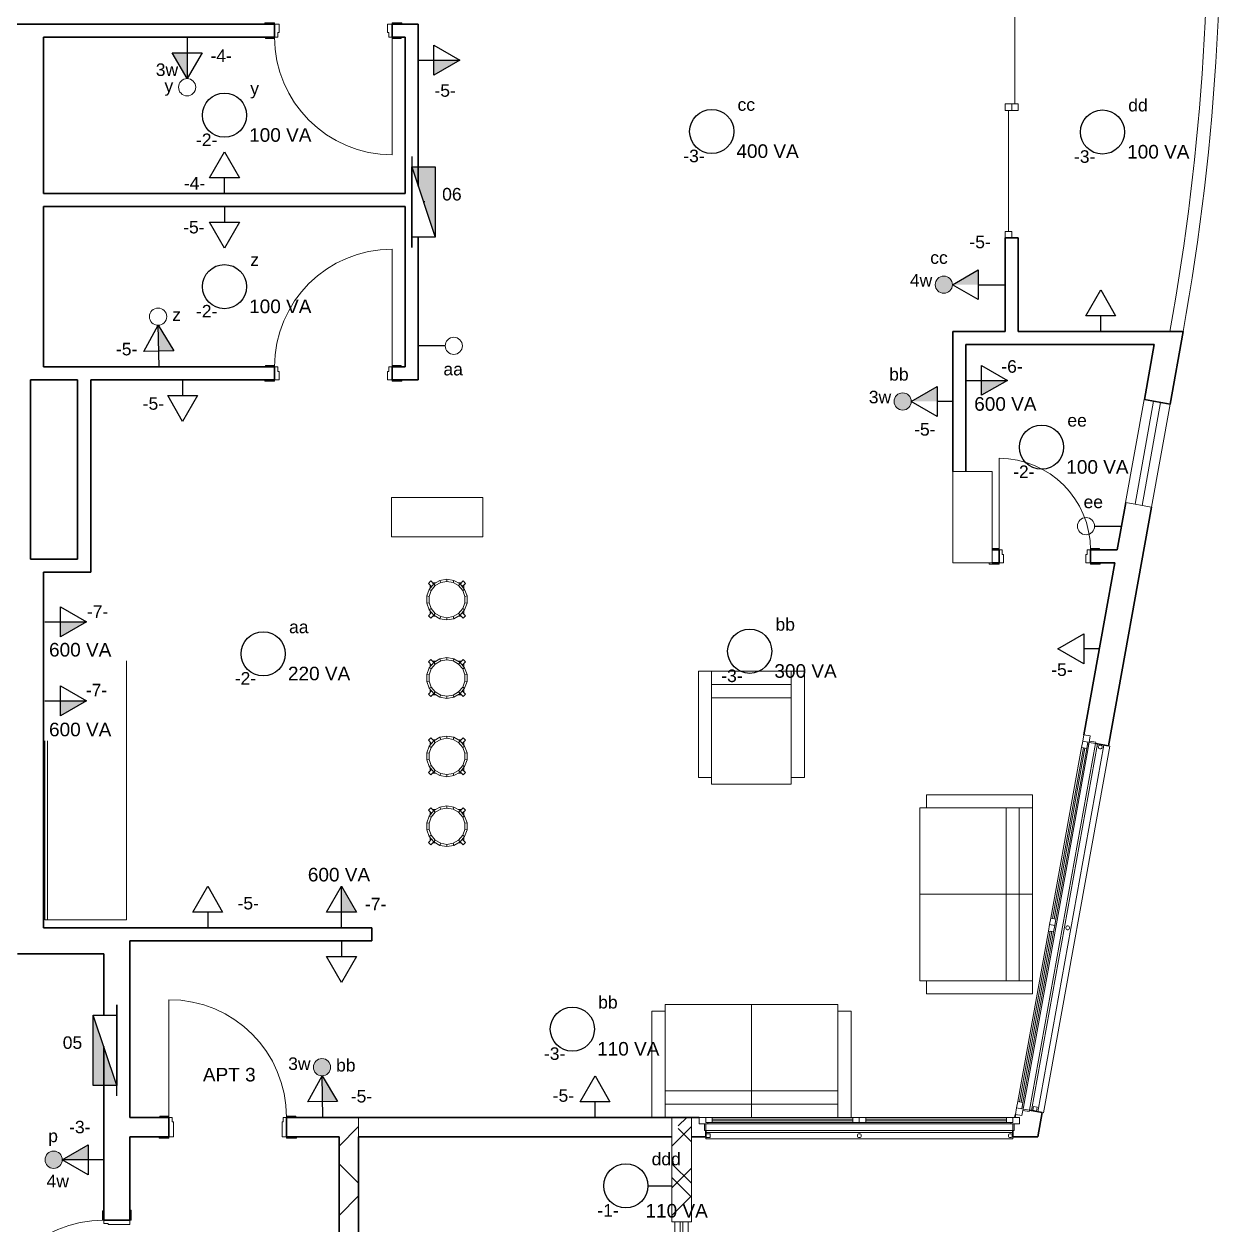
# Model space of a CAD drawing. Header units: metres. Extents: x -182 to 99, y 70 to 113.
# Drawn here: x 0.32 to 9.47, y 94.87 to 104.06 of the extents above; entities that cross this region are included whole.
import ezdxf

# ---------------------------------------------------------------- set-up
doc = ezdxf.new("R2010")
doc.units = ezdxf.units.M
doc.header["$LTSCALE"] = 0.01
for name, color, linetype, lineweight in [('A-DOOR', 1, 'Continuous', 9), ('A-DOOR-FRAM', 1, 'Continuous', 13), ('A-DOOR-GLAZ', 1, 'Continuous', 13), ('A-FLOR-CASE', 3, 'Continuous', 9), ('A-FLOR-HRAL', 1, 'Continuous', 9), ('A-GLAZ', 6, 'Continuous', 9), ('A-GLAZ-CWMG', 3, 'Continuous', 9), ('A-GLAZ-FRAM', 6, 'Continuous', 13), ('A-GLAZ-GLAS', 6, 'Continuous', 13), ('A-GLAZ-SILL', 1, 'Continuous', 9), ('A-WALL', 2, 'Continuous', 9), ('G-IMPT', 1, 'Continuous', 9), ('I-FURN', 6, 'Continuous', 9), ('S-COLS', 6, 'Continuous', 9)]:
    doc.layers.add(name, color=color, linetype=linetype, lineweight=lineweight)
doc.layers.add('Elétrica', color=7, linetype='Continuous')
doc.layers.add('LEGENDA', color=7, linetype='Continuous')
doc.layers.get('0').off()
doc.layers.get('I-FURN').off()
doc.styles.add('Arial', font='arial.ttf', dxfattribs={"height": 0.29506})

# ---------------------------------------------------------------- blocks, each defined once
blk = doc.blocks.new('Pilar rectangular hormigón - 300 x 700 mm-506285-Nivel 4')
at = {"layer": 'S-COLS'}
for p, q in [((0.15, 0.35), (-0.15, 0.35)), ((-0.15, 0.35), (-0.15, -0.35)), ((0.15, -0.35), (0.15, 0.35)), ((-0.15, -0.35), (0.15, -0.35))]:
    blk.add_line(p, q, dxfattribs=at)
blk = doc.blocks.new('Puerta de 1 hoja - 90 x 210 cm-249323-Nivel 4')
at = {"layer": 'A-DOOR', "lineweight": 13}
blk.add_line((0.7169, -0.1), (0.7169, -1), dxfattribs=at)
blk.add_arc((0.7169, -0.1), 0.9, 180, 270, dxfattribs=at)
at = {"layer": 'A-DOOR-FRAM'}
for p, q in [((-0.2581, 0.11), (-0.1831, 0.11)), ((-0.2581, 0.1), (-0.2581, 0.11)), ((-0.1831, 0.11), (-0.1831, 0.1)), ((-0.1831, 0.1), (-0.1481, 0.1)), ((-0.1481, 0.1), (-0.1481, -0.065)), ((0.6819, -0.065), (0.6819, 0.1)), ((0.6819, 0.1), (0.7169, 0.1)), ((0.7169, 0.1), (0.7169, 0.11)), ((0.7169, 0.11), (0.7919, 0.11)), ((0.7919, 0.11), (0.7919, 0.1)), ((-0.1581, -0.065), (-0.1581, -0.1)), ((-0.1481, -0.065), (-0.1581, -0.065)), ((0.6919, -0.065), (0.6819, -0.065)), ((0.6919, -0.1), (0.6919, -0.065)), ((-0.2531, -0.11), (-0.2531, -0.1)), ((-0.1831, -0.11), (-0.2531, -0.11)), ((-0.1831, -0.1), (-0.1831, -0.11)), ((-0.1581, -0.1), (-0.1831, -0.1)), ((0.7169, -0.1), (0.6919, -0.1)), ((0.7169, -0.11), (0.7169, -0.1)), ((0.7869, -0.11), (0.7169, -0.11)), ((0.7869, -0.1), (0.7869, -0.11))]:
    blk.add_line(p, q, dxfattribs=at)
blk = doc.blocks.new('M_Encimera con agujero para fregadero - Profundidad 600 mm-231913-Nivel 4')
at = {"layer": 'A-FLOR-CASE'}
for p, q in [((0.1695, 0), (-1.2005, 0)), ((-1.2005, 0), (-1.2005, -0.625)), ((-1.2005, -0.019), (0.1695, -0.019)), ((-1.2005, -0.625), (0.7795, -0.625))]:
    blk.add_line(p, q, dxfattribs=at)
blk = doc.blocks.new('Puerta de 1 hoja - 70 x 210 cm-171867-Nivel 4')
at = {"layer": 'A-DOOR', "lineweight": 13}
blk.add_line((0.6169, -0.05), (0.6169, -0.75), dxfattribs=at)
blk.add_arc((0.6169, -0.05), 0.7, 180, 270, dxfattribs=at)
at = {"layer": 'A-DOOR-FRAM'}
for p, q in [((-0.1581, 0.06), (-0.0831, 0.06)), ((-0.1581, 0.05), (-0.1581, 0.06)), ((-0.0831, 0.06), (-0.0831, 0.05)), ((-0.0831, 0.05), (-0.0481, 0.05)), ((-0.0481, 0.05), (-0.0481, -0.015)), ((0.5819, -0.015), (0.5819, 0.05)), ((0.5819, 0.05), (0.6169, 0.05)), ((0.6169, 0.05), (0.6169, 0.06)), ((0.6169, 0.06), (0.6919, 0.06)), ((0.6919, 0.06), (0.6919, 0.05)), ((-0.1531, -0.06), (-0.1531, -0.05)), ((-0.0831, -0.06), (-0.1531, -0.06)), ((-0.0831, -0.05), (-0.0831, -0.06)), ((-0.0581, -0.05), (-0.0831, -0.05)), ((-0.0581, -0.015), (-0.0581, -0.05)), ((-0.0481, -0.015), (-0.0581, -0.015)), ((0.5919, -0.015), (0.5819, -0.015)), ((0.5919, -0.05), (0.5919, -0.015)), ((0.6169, -0.05), (0.5919, -0.05)), ((0.6169, -0.06), (0.6169, -0.05)), ((0.67, -0.06), (0.6169, -0.06))]:
    blk.add_line(p, q, dxfattribs=at)
blk = doc.blocks.new('Seating25 - 12ZSTG25_dwg-262775-Nivel 4')
at = {"layer": 'G-IMPT'}
for p, q in [((-0.1418, 0.1238), (-0.1238, 0.1418)), ((-0.1171, 0.0992), (-0.1418, 0.1238)), ((-0.1002, 0.1194), (-0.135, 0.0779)), ((-0.1279, 0.0863), (-0.1279, 0.1099)), ((-0.1007, 0.1187), (-0.1238, 0.1418)), ((-0.0894, 0.1065), (-0.1204, 0.0695)), ((-0.1099, 0.1279), (-0.0854, 0.1279)), ((-0.0533, 0.1465), (-0.1002, 0.1194)), ((-0.1002, 0.1194), (-0.0894, 0.1065)), ((-0.0475, 0.1307), (-0.0894, 0.1065)), ((-0.0533, 0.1465), (0, 0.1558)), ((-0.0533, 0.1465), (-0.0475, 0.1307)), ((0, 0.139), (-0.0475, 0.1307)), ((0.0533, 0.1465), (0, 0.1558)), ((0, 0.139), (0, 0.1558)), ((0.0475, 0.1307), (0, 0.139)), ((0.0475, 0.1307), (0.0533, 0.1465)), ((0.0894, 0.1065), (0.0475, 0.1307)), ((0.1002, 0.1194), (0.0533, 0.1465)), ((0.0854, 0.1279), (0.1099, 0.1279)), ((0.0894, 0.1065), (0.1002, 0.1194)), ((0.1204, 0.0695), (0.0894, 0.1065)), ((0.135, 0.0779), (0.1002, 0.1194)), ((0.1007, 0.1187), (0.1238, 0.1418)), ((0.1171, 0.0992), (0.1418, 0.1238)), ((0.1238, 0.1418), (0.1418, 0.1238)), ((0.1279, 0.0863), (0.1279, 0.1099)), ((-0.135, 0.0779), (-0.1535, 0.0271)), ((-0.1535, 0.0271), (-0.1535, -0.0271)), ((-0.1369, 0.0241), (-0.1535, 0.0271)), ((-0.1204, 0.0695), (-0.1369, 0.0241)), ((-0.1369, -0.0241), (-0.1369, 0.0241)), ((-0.135, 0.0779), (-0.1204, 0.0695)), ((0.135, 0.0779), (0.1204, 0.0695)), ((0.1369, 0.0241), (0.1204, 0.0695)), ((0.135, 0.0779), (0.1535, 0.0271)), ((0.1369, 0.0241), (0.1535, 0.0271)), ((0.1369, -0.0241), (0.1369, 0.0241)), ((0.1535, -0.0271), (0.1535, 0.0271)), ((-0.1369, -0.0241), (-0.1535, -0.0271)), ((-0.135, -0.0779), (-0.1535, -0.0271)), ((-0.1369, -0.0241), (-0.1204, -0.0695)), ((-0.1204, -0.0695), (-0.135, -0.0779)), ((-0.135, -0.0779), (-0.1002, -0.1194)), ((-0.1279, -0.1099), (-0.1279, -0.0863)), ((-0.1204, -0.0695), (-0.0894, -0.1065)), ((0.0894, -0.1065), (0.1204, -0.0695)), ((0.1002, -0.1194), (0.135, -0.0779)), ((0.1369, -0.0241), (0.1204, -0.0695)), ((0.135, -0.0779), (0.1204, -0.0695)), ((0.1279, -0.1099), (0.1279, -0.0863)), ((0.135, -0.0779), (0.1535, -0.0271)), ((0.1535, -0.0271), (0.1369, -0.0241)), ((-0.1171, -0.0992), (-0.1418, -0.1238)), ((-0.1238, -0.1418), (-0.1418, -0.1238)), ((-0.1007, -0.1187), (-0.1238, -0.1418)), ((-0.0854, -0.1279), (-0.1099, -0.1279)), ((-0.1002, -0.1194), (-0.0894, -0.1065)), ((-0.1002, -0.1194), (-0.0533, -0.1465)), ((-0.0894, -0.1065), (-0.0475, -0.1307)), ((-0.0475, -0.1307), (-0.0533, -0.1465)), ((-0.0533, -0.1465), (0, -0.1558)), ((-0.0475, -0.1307), (0, -0.139)), ((0, -0.139), (0.0475, -0.1307)), ((0, -0.139), (0, -0.1558)), ((0, -0.1558), (0.0533, -0.1465)), ((0.0475, -0.1307), (0.0894, -0.1065)), ((0.0475, -0.1307), (0.0533, -0.1465)), ((0.1002, -0.1194), (0.0533, -0.1465)), ((0.1099, -0.1279), (0.0854, -0.1279)), ((0.1002, -0.1194), (0.0894, -0.1065)), ((0.1238, -0.1418), (0.1007, -0.1187)), ((0.1418, -0.1238), (0.1171, -0.0992)), ((0.1238, -0.1418), (0.1418, -0.1238))]:
    blk.add_line(p, q, dxfattribs=at)
blk = doc.blocks.new('Seating25 - Seating25-263138-Nivel 4')
blk.add_blockref('Seating25 - 12ZSTG25_dwg-262775-Nivel 4', (0, 0))
blk = doc.blocks.new('Puerta de 1 hoja - 90 x 210 cm-174974-Nivel 4')
at = {"layer": 'A-DOOR', "lineweight": 13}
blk.add_line((0.7169, -0.05), (0.7169, -0.95), dxfattribs=at)
blk.add_arc((0.7169, -0.05), 0.9, 180, 270, dxfattribs=at)
at = {"layer": 'A-DOOR-FRAM'}
for p, q in [((-0.2581, 0.06), (-0.1831, 0.06)), ((-0.2581, 0.05), (-0.2581, 0.06)), ((-0.1831, 0.06), (-0.1831, 0.05)), ((-0.1831, 0.05), (-0.1481, 0.05)), ((-0.1481, 0.05), (-0.1481, -0.015)), ((0.6819, -0.015), (0.6819, 0.05)), ((0.6819, 0.05), (0.7169, 0.05)), ((0.7169, 0.05), (0.7169, 0.06)), ((0.7169, 0.06), (0.7919, 0.06)), ((0.7919, 0.06), (0.7919, 0.05)), ((-0.2531, -0.06), (-0.2531, -0.05)), ((-0.1831, -0.06), (-0.2531, -0.06)), ((-0.1831, -0.05), (-0.1831, -0.06)), ((-0.1581, -0.05), (-0.1831, -0.05)), ((-0.1581, -0.015), (-0.1581, -0.05)), ((-0.1481, -0.015), (-0.1581, -0.015)), ((0.6919, -0.015), (0.6819, -0.015)), ((0.6919, -0.05), (0.6919, -0.015)), ((0.7169, -0.05), (0.6919, -0.05)), ((0.7169, -0.06), (0.7169, -0.05)), ((0.7869, -0.06), (0.7169, -0.06)), ((0.7869, -0.05), (0.7869, -0.06))]:
    blk.add_line(p, q, dxfattribs=at)
blk = doc.blocks.new('Puerta de 1 hoja - 90 x 210 cm-173611-Nivel 4')
at = {"layer": 'A-DOOR', "lineweight": 13}
blk.add_line((0.7169, 0.05), (0.7169, 0.95), dxfattribs=at)
blk.add_arc((0.7169, 0.05), 0.9, 90, 180, dxfattribs=at)
at = {"layer": 'A-DOOR-FRAM'}
for p, q in [((-0.1831, 0.06), (-0.2531, 0.06)), ((-0.2531, 0.06), (-0.2531, 0.05)), ((-0.1831, 0.05), (-0.1831, 0.06)), ((-0.1581, 0.05), (-0.1831, 0.05)), ((-0.1581, 0.015), (-0.1581, 0.05)), ((-0.1481, 0.015), (-0.1581, 0.015)), ((-0.1481, -0.05), (-0.1481, 0.015)), ((0.6919, 0.015), (0.6819, 0.015)), ((0.6819, 0.015), (0.6819, -0.05)), ((0.7169, 0.05), (0.6919, 0.05)), ((0.6919, 0.05), (0.6919, 0.015)), ((0.7869, 0.06), (0.7169, 0.06)), ((0.7169, 0.06), (0.7169, 0.05)), ((0.7869, 0.05), (0.7869, 0.06)), ((-0.2581, -0.05), (-0.2581, -0.06)), ((-0.2581, -0.06), (-0.1831, -0.06)), ((-0.1831, -0.06), (-0.1831, -0.05)), ((-0.1831, -0.05), (-0.1481, -0.05)), ((0.6819, -0.05), (0.7169, -0.05)), ((0.7169, -0.05), (0.7169, -0.06)), ((0.7169, -0.06), (0.7919, -0.06)), ((0.7919, -0.06), (0.7919, -0.05))]:
    blk.add_line(p, q, dxfattribs=at)
blk = doc.blocks.new('Puerta de 1 hoja - 90 x 210 cm-542859-Nivel 4')
at = {"layer": 'A-DOOR', "lineweight": 13}
blk.add_line((0.7169, -0.075), (0.7169, -0.975), dxfattribs=at)
blk.add_arc((0.7169, -0.075), 0.9, 180, 270, dxfattribs=at)
at = {"layer": 'A-DOOR-FRAM'}
for p, q in [((-0.2581, 0.085), (-0.1831, 0.085)), ((-0.2581, 0.075), (-0.2581, 0.085)), ((-0.1831, 0.085), (-0.1831, 0.075)), ((-0.1831, 0.075), (-0.1481, 0.075)), ((-0.1481, 0.075), (-0.1481, -0.04)), ((0.6819, -0.04), (0.6819, 0.075)), ((0.6819, 0.075), (0.7169, 0.075)), ((0.7169, 0.075), (0.7169, 0.085)), ((0.7169, 0.085), (0.7919, 0.085)), ((0.7919, 0.085), (0.7919, 0.075)), ((-0.2531, -0.085), (-0.2531, -0.075)), ((-0.1831, -0.085), (-0.2531, -0.085)), ((-0.1831, -0.075), (-0.1831, -0.085)), ((-0.1581, -0.075), (-0.1831, -0.075)), ((-0.1581, -0.04), (-0.1581, -0.075)), ((-0.1481, -0.04), (-0.1581, -0.04)), ((0.6919, -0.04), (0.6819, -0.04)), ((0.6919, -0.075), (0.6919, -0.04)), ((0.7169, -0.075), (0.6919, -0.075)), ((0.7169, -0.085), (0.7169, -0.075)), ((0.7869, -0.085), (0.7169, -0.085)), ((0.7869, -0.075), (0.7869, -0.085))]:
    blk.add_line(p, q, dxfattribs=at)
blk = doc.blocks.new('Couch02 - 12ZCOU02_dwg-402647-Nivel 4')
at = {"layer": 'G-IMPT'}
for p, q in [((0, 0.762), (0.8128, 0.762)), ((0, 0.762), (0.8128, 0.762)), ((0.8128, 0.6604), (0.8128, 0.762)), ((0.8128, 0.762), (0.8128, 0.6604)), ((0, 0.6604), (0.1016, 0.6604)), ((0.1016, 0.6604), (0, 0.6604)), ((0.1016, 0), (0.1016, 0.6604)), ((0.1016, 0), (0.1016, 0.6604)), ((0.1016, 0.6604), (0.1577, 0.6604)), ((0.1016, 0.6604), (0.1577, 0.6604)), ((0.1577, 0.6604), (0.8128, 0.6604)), ((0.8128, 0.6604), (0.1577, 0.6604)), ((0.2032, 0), (0.2032, 0.6604)), ((0.2032, 0), (0.2032, 0.6604)), ((0.8128, 0.6604), (0.8636, 0.6604)), ((0.8128, 0.6604), (0.8636, 0.6604)), ((0.8636, 0), (0.8636, 0.6604)), ((0.8636, 0), (0.8636, 0.6604)), ((0, 0), (0, 0.3)), ((0, 0.3), (0, -0.6604)), ((0, -0.6604), (0, 0)), ((0, 0), (0.1016, 0)), ((0.1016, -0.6604), (0.1016, 0)), ((0.1016, -0.6604), (0.1016, 0)), ((0.1016, 0), (0.2032, 0)), ((0.2032, 0), (0.2032, -0.6604)), ((0.2032, 0), (0.8636, 0)), ((0.2032, -0.6604), (0.2032, 0)), ((0.8636, 0), (0.8636, -0.6604)), ((0.8636, 0), (0.8636, -0.6604)), ((0, -0.6604), (0, -0.762)), ((0, -0.6604), (0.1016, -0.6604)), ((0, -0.6604), (0, -0.762)), ((0, -0.6604), (0.1016, -0.6604)), ((0.1016, -0.6604), (0.1577, -0.6604)), ((0.1016, -0.6604), (0.1577, -0.6604)), ((0.8128, -0.6604), (0.1577, -0.6604)), ((0.8128, -0.6604), (0.1577, -0.6604)), ((0.8128, -0.6604), (0.8128, -0.762)), ((0.8128, -0.6604), (0.8636, -0.6604)), ((0.8128, -0.6604), (0.8128, -0.762)), ((0.8128, -0.6604), (0.8636, -0.6604)), ((0.8128, -0.762), (0, -0.762)), ((0, -0.762), (0.8128, -0.762))]:
    blk.add_line(p, q, dxfattribs=at)
blk = doc.blocks.new('Couch02 - Couch02-403005-Nivel 4')
blk.add_blockref('Couch02 - 12ZCOU02_dwg-402647-Nivel 4', (0, 0))
blk = doc.blocks.new('Couch01 - 12ZCOU01_dwg-205772-Nivel 4')
at = {"layer": 'G-IMPT'}
for p, q in [((0, 0.3048), (0, 0.4064)), ((0, 0.4064), (0.8128, 0.4064)), ((0, 0.4064), (0, 0.3048)), ((0, 0.4064), (0.8128, 0.4064)), ((0.8128, 0.3048), (0.8128, 0.4064)), ((0.8128, 0.4064), (0.8128, 0.3048)), ((0, -0.3048), (0, 0.3048)), ((0, 0.3048), (0.1016, 0.3048)), ((0, -0.3048), (0, 0.3048)), ((0.1016, 0.3048), (0, 0.3048)), ((0.1016, -0.3048), (0.1016, 0.3048)), ((0.1016, -0.3048), (0.1016, 0.3048)), ((0.1016, 0.3048), (0.1577, 0.3048)), ((0.1016, 0.3048), (0.1577, 0.3048)), ((0.1577, 0.3048), (0.8128, 0.3048)), ((0.8128, 0.3048), (0.1577, 0.3048)), ((0.2032, 0.3048), (0.2032, -0.3048)), ((0.2032, -0.3048), (0.2032, 0.3048)), ((0.8128, 0.3048), (0.8636, 0.3048)), ((0.8128, 0.3048), (0.8636, 0.3048)), ((0.8636, 0.3048), (0.8636, -0.3048)), ((0.8636, 0.3048), (0.8636, -0.3048)), ((0, -0.3048), (0, -0.4064)), ((0, -0.3048), (0.1016, -0.3048)), ((0, -0.3048), (0, -0.4064)), ((0, -0.3048), (0.1016, -0.3048)), ((0.1016, -0.3048), (0.1577, -0.3048)), ((0.1016, -0.3048), (0.1577, -0.3048)), ((0.8128, -0.3048), (0.1577, -0.3048)), ((0.8128, -0.3048), (0.1577, -0.3048)), ((0.8128, -0.3048), (0.8128, -0.4064)), ((0.8128, -0.3048), (0.8636, -0.3048)), ((0.8128, -0.3048), (0.8128, -0.4064)), ((0.8128, -0.3048), (0.8636, -0.3048)), ((0.8128, -0.4064), (0, -0.4064)), ((0, -0.4064), (0.8128, -0.4064))]:
    blk.add_line(p, q, dxfattribs=at)
blk = doc.blocks.new('Couch01 - Couch01-206132-Nivel 4')
blk.add_blockref('Couch01 - 12ZCOU01_dwg-205772-Nivel 4', (0, 0))
blk = doc.blocks.new('Couch02 - 12ZCOU02_dwg-V24-Nivel 4')
at = {"layer": 'G-IMPT'}
for p, q in [((0, 0.6604), (0, 0.762)), ((0, 0.762), (0.8128, 0.762)), ((0, 0.762), (0, 0.6604)), ((0, 0.762), (0.8128, 0.762)), ((0.8128, 0.6604), (0.8128, 0.762)), ((0.8128, 0.762), (0.8128, 0.6604)), ((0, 0), (0, 0.6604)), ((0, 0.6604), (0.1016, 0.6604)), ((0, 0.6604), (0, -0.6604)), ((0.1016, 0.6604), (0, 0.6604)), ((0.1016, 0), (0.1016, 0.6604)), ((0.1016, 0), (0.1016, 0.6604)), ((0.1016, 0.6604), (0.1577, 0.6604)), ((0.1016, 0.6604), (0.1577, 0.6604)), ((0.1577, 0.6604), (0.8128, 0.6604)), ((0.8128, 0.6604), (0.1577, 0.6604)), ((0.2032, 0), (0.2032, 0.6604)), ((0.2032, 0), (0.2032, 0.6604)), ((0.8128, 0.6604), (0.8636, 0.6604)), ((0.8128, 0.6604), (0.8636, 0.6604)), ((0.8636, 0), (0.8636, 0.6604)), ((0.8636, 0), (0.8636, 0.6604)), ((0, -0.6604), (0, 0)), ((0, 0), (0.1016, 0)), ((0.1016, -0.6604), (0.1016, 0)), ((0.1016, -0.6604), (0.1016, 0)), ((0.1016, 0), (0.2032, 0)), ((0.2032, -0.6604), (0.2032, 0)), ((0.8636, 0), (0.8636, -0.6604)), ((0.2032, 0), (0.2032, -0.6604)), ((0.2032, 0), (0.8636, 0)), ((0.8636, 0), (0.8636, -0.6604)), ((0, -0.6604), (0, -0.762)), ((0, -0.6604), (0.1016, -0.6604)), ((0, -0.6604), (0, -0.762)), ((0, -0.6604), (0.1016, -0.6604)), ((0.1016, -0.6604), (0.1577, -0.6604)), ((0.1016, -0.6604), (0.1577, -0.6604)), ((0.8128, -0.6604), (0.1577, -0.6604)), ((0.8128, -0.6604), (0.1577, -0.6604)), ((0.8128, -0.6604), (0.8128, -0.762)), ((0.8128, -0.6604), (0.8636, -0.6604)), ((0.8128, -0.6604), (0.8128, -0.762)), ((0.8128, -0.6604), (0.8636, -0.6604)), ((0.8128, -0.762), (0, -0.762)), ((0, -0.762), (0.8128, -0.762))]:
    blk.add_line(p, q, dxfattribs=at)
blk = doc.blocks.new('Couch02 - Couch02-V25-Nivel 4')
blk.add_blockref('Couch02 - 12ZCOU02_dwg-V24-Nivel 4', (0, 0))
blk = doc.blocks.new('PF 2 Vantaux - Droits - 2_95m x 2_15m-427635-Nivel 4')
at = {"layer": 'A-GLAZ'}
for p, q in [((-1.425, 0), (-1.435, 0)), ((-1.435, 0), (-1.435, -0.05)), ((-1.425, -0.05), (-1.425, 0)), ((1.435, 0), (1.425, 0)), ((1.425, 0), (1.425, -0.05)), ((1.435, -0.05), (1.435, 0)), ((-1.435, -0.05), (-1.425, -0.05)), ((1.425, -0.05), (1.435, -0.05))]:
    blk.add_line(p, q, dxfattribs=at)
at = {"layer": 'A-GLAZ-FRAM'}
for p, q in [((-1.41, -0.05), (-1.475, -0.05)), ((-1.475, -0.05), (-1.475, -0.1)), ((-1.425, -0.06), (-1.425, -0.1)), ((-1.375, -0.06), (-1.425, -0.06)), ((-1.425, -0.1), (-1.425, -0.06)), ((-1.425, -0.06), (-1.41, -0.06)), ((-1.41, -0.06), (-1.41, -0.05)), ((-1.375, -0.1), (-1.375, -0.06)), ((0, -0.06), (-0.05, -0.06)), ((-0.05, -0.06), (-0.05, -0.1)), ((0, -0.1), (0, -0.06)), ((0.05, -0.06), (0, -0.06)), ((0, -0.06), (0, -0.1)), ((0.05, -0.1), (0.05, -0.06)), ((1.375, -0.06), (1.375, -0.1)), ((1.425, -0.06), (1.375, -0.06)), ((1.475, -0.05), (1.41, -0.05)), ((1.41, -0.05), (1.41, -0.06)), ((1.41, -0.06), (1.425, -0.06)), ((1.425, -0.1), (1.425, -0.06)), ((1.425, -0.06), (1.425, -0.1)), ((1.475, -0.1), (1.475, -0.05)), ((-1.475, -0.1), (-1.425, -0.1)), ((-1.425, -0.1), (-1.375, -0.1)), ((-0.05, -0.1), (0, -0.1)), ((0, -0.1), (0.05, -0.1)), ((1.375, -0.1), (1.425, -0.1)), ((1.425, -0.1), (1.475, -0.1))]:
    blk.add_line(p, q, dxfattribs=at)
at = {"layer": 'A-GLAZ-FRAM', "lineweight": 9}
for p, q in [((1.425, 0), (-1.425, 0)), ((-1.41, -0.05), (1.41, -0.05)), ((-0.05, -0.06), (-1.375, -0.06)), ((1.375, -0.06), (0.05, -0.06)), ((-1.375, -0.1), (-0.05, -0.1)), ((0.05, -0.1), (1.375, -0.1))]:
    blk.add_line(p, q, dxfattribs=at)
at = {"layer": 'A-GLAZ-GLAS'}
for p, q in [((-0.05, -0.074), (-1.375, -0.074)), ((-1.375, -0.074), (-1.375, -0.086)), ((-1.375, -0.086), (-0.05, -0.086)), ((-0.05, -0.086), (-0.05, -0.074)), ((1.375, -0.074), (0.05, -0.074)), ((0.05, -0.074), (0.05, -0.086)), ((0.05, -0.086), (1.375, -0.086)), ((1.375, -0.086), (1.375, -0.074))]:
    blk.add_line(p, q, dxfattribs=at)
at = {"layer": 'A-GLAZ-SILL'}
for p, q in [((-1.425, 0.1), (-1.425, 0.11)), ((1.425, 0.11), (-1.425, 0.11)), ((1.425, 0.11), (1.425, 0.1))]:
    blk.add_line(p, q, dxfattribs=at)
blk = doc.blocks.new('PF 2 Vantaux - Droits - 2_40 m x 2_15m-542883-Nivel 4')
at = {"layer": 'A-GLAZ'}
for p, q in [((-1.175, 0.025), (-1.185, 0.025)), ((-1.185, 0.025), (-1.185, -0.025)), ((-1.175, -0.025), (-1.175, 0.025)), ((1.185, 0.025), (1.175, 0.025)), ((1.175, 0.025), (1.175, -0.025)), ((1.185, -0.025), (1.185, 0.025)), ((-1.185, -0.025), (-1.175, -0.025)), ((1.175, -0.025), (1.185, -0.025))]:
    blk.add_line(p, q, dxfattribs=at)
at = {"layer": 'A-GLAZ-FRAM', "lineweight": 9}
for p, q in [((1.175, 0.025), (-1.175, 0.025)), ((-1.16, -0.025), (1.16, -0.025)), ((-0.05, -0.035), (-1.125, -0.035)), ((-1.125, -0.075), (-0.05, -0.075)), ((1.125, -0.035), (0.05, -0.035)), ((0.05, -0.075), (0.063, -0.075))]:
    blk.add_line(p, q, dxfattribs=at)
at = {"layer": 'A-GLAZ-FRAM'}
for p, q in [((-1.16, -0.025), (-1.225, -0.025)), ((-1.225, -0.025), (-1.225, -0.075)), ((-1.225, -0.075), (-1.175, -0.075)), ((-1.175, -0.035), (-1.175, -0.075)), ((-1.125, -0.035), (-1.175, -0.035)), ((-1.175, -0.075), (-1.175, -0.035)), ((-1.175, -0.035), (-1.16, -0.035)), ((-1.175, -0.075), (-1.125, -0.075)), ((-1.16, -0.035), (-1.16, -0.025)), ((-1.125, -0.075), (-1.125, -0.035)), ((0, -0.035), (-0.05, -0.035)), ((-0.05, -0.035), (-0.05, -0.075)), ((-0.05, -0.075), (0, -0.075)), ((0, -0.075), (0, -0.035)), ((0.05, -0.035), (0, -0.035)), ((0, -0.035), (0, -0.075)), ((0, -0.075), (0.05, -0.075)), ((0.05, -0.075), (0.05, -0.035)), ((1.125, -0.035), (1.125, -0.075)), ((1.175, -0.035), (1.125, -0.035)), ((1.125, -0.075), (1.175, -0.075)), ((1.225, -0.025), (1.16, -0.025)), ((1.16, -0.025), (1.16, -0.035)), ((1.16, -0.035), (1.175, -0.035)), ((1.175, -0.075), (1.175, -0.035)), ((1.175, -0.035), (1.175, -0.075)), ((1.175, -0.075), (1.225, -0.075)), ((1.225, -0.075), (1.225, -0.025))]:
    blk.add_line(p, q, dxfattribs=at)
at = {"layer": 'A-GLAZ-GLAS'}
for p, q in [((-0.05, -0.049), (-1.125, -0.049)), ((-1.125, -0.049), (-1.125, -0.061)), ((-1.125, -0.061), (-0.05, -0.061)), ((-0.05, -0.061), (-0.05, -0.049)), ((1.125, -0.049), (0.05, -0.049)), ((0.05, -0.049), (0.05, -0.061)), ((0.05, -0.061), (1.125, -0.061)), ((1.125, -0.061), (1.125, -0.049))]:
    blk.add_line(p, q, dxfattribs=at)
blk = doc.blocks.new('Barandilla - 30 mm-412618-Nivel 4')
at = {"layer": 'A-FLOR-HRAL'}
for p, q in [((0.015, 0.016), (-0.015, 0.016)), ((-0.015, 0.016), (-0.015, -0.014)), ((0.015, -0.014), (0.015, 0.016)), ((-0.015, -0.014), (0.015, -0.014))]:
    blk.add_line(p, q, dxfattribs=at)
blk = doc.blocks.new('Barandilla - 30 mm-412620-Nivel 4')
at = {"layer": 'A-FLOR-HRAL'}
for start, end in [(0, 180), (180, 360)]:
    blk.add_arc((0, 0), 0.015, start, end, dxfattribs=at)
blk = doc.blocks.new('Barandilla - Barandilla-448673-Nivel 4')
at = {"rotation": 89.99999999999982}
for name, p in [('Barandilla - 30 mm-412618-Nivel 4', (2.9989, -1.9737)), ('Barandilla - 30 mm-412620-Nivel 4', (4.1539, -1.9737)), ('Barandilla - 30 mm-412620-Nivel 4', (5.3089, -1.9737))]:
    blk.add_blockref(name, p, dxfattribs=at)
blk = doc.blocks.new('Tipo de barandal superior -  14-448679-Nivel 4')
at = {"layer": 'A-FLOR-HRAL'}
for p, q in [((2.9789, -1.9487), (5.3289, -1.9487)), ((2.9789, -1.9837), (2.9789, -1.9987)), ((2.9789, -1.9987), (5.3289, -1.9987)), ((5.3289, -1.9987), (5.3289, -1.9837))]:
    blk.add_line(p, q, dxfattribs=at)
blk = doc.blocks.new('Barandilla - Barandilla-448692-Nivel 4')
at = {"rotation": 169.7732742227889}
for name, p in [('Barandilla - 30 mm-412620-Nivel 4', (5.997, 0.9985)), ('Barandilla - 30 mm-412620-Nivel 4', (5.7476, -0.3842)), ('Barandilla - 30 mm-412618-Nivel 4', (5.4981, -1.7669))]:
    blk.add_blockref(name, p, dxfattribs=at)
blk = doc.blocks.new('Tipo de barandal superior -  15-448699-Nivel 4')
at = {"layer": 'A-FLOR-HRAL'}
for p, q in [((5.47, -1.7821), (5.976, 1.0226)), ((5.5192, -1.791), (6.0252, 1.0137))]:
    blk.add_line(p, q, dxfattribs=at)
blk = doc.blocks.new('M_Deslizante-2 Paneles - 2000 x 2220 mm-440947-Nivel 4')
at = {"layer": 'A-DOOR-FRAM'}
for p, q in [((-1, 0.177), (-1, 0.127)), ((-1, 0.177), (-0.95, 0.177)), ((-1, 0.127), (-0.95, 0.127)), ((-0.95, 0.177), (-0.95, 0.127)), ((-0.0254, 0.177), (-0.0254, 0.127)), ((-0.0254, 0.177), (0.0254, 0.177)), ((-0.0254, 0.127), (-0.0254, 0.077)), ((-0.0254, 0.127), (0.0254, 0.127)), ((-0.0254, 0.127), (0.0254, 0.127)), ((0.0254, 0.177), (0.0254, 0.127)), ((0.0254, 0.127), (0.0254, 0.077)), ((0.9492, 0.127), (0.9492, 0.077)), ((0.9492, 0.127), (1, 0.127)), ((1, 0.127), (1, 0.077)), ((-0.0254, 0.077), (0.0254, 0.077)), ((0.9492, 0.077), (1, 0.077))]:
    blk.add_line(p, q, dxfattribs=at)
at = {"layer": 'A-DOOR-GLAZ'}
for p, q in [((-0.95, 0.152), (-0.0254, 0.152)), ((0.0254, 0.102), (0.9492, 0.102))]:
    blk.add_line(p, q, dxfattribs=at)
blk = doc.blocks.new('Panel de sistema - Acristalado-544828-Nivel 4')
at = {"layer": 'A-GLAZ'}
for p, q in [((0.3375, 0.01), (-0.3375, 0.01)), ((-0.3375, 0.01), (-0.3375, -0.01)), ((0.3375, -0.01), (0.3375, 0.01)), ((-0.3375, -0.01), (0.3375, -0.01))]:
    blk.add_line(p, q, dxfattribs=at)
blk = doc.blocks.new('Montante rectangular - Montante rectangular - 5 x 10 cm-544807-Nivel 4')
at = {"layer": 'A-GLAZ-CWMG'}
for p, q in [((2.7439, -3.3087), (2.7439, -2.6337)), ((2.8439, -2.6337), (2.8439, -3.3087))]:
    blk.add_line(p, q, dxfattribs=at)
blk = doc.blocks.new('Ventana simple - 25 x 80 cm-430068-Nivel 4')
at = {"layer": 'A-GLAZ-FRAM', "lineweight": 9}
for p, q in [((-0.4, 0.035), (0.4, 0.035)), ((-0.4, -0.02), (-0.4, 0.035)), ((0.4, 0.035), (0.4, -0.02)), ((0.4, -0.02), (-0.4, -0.02))]:
    blk.add_line(p, q, dxfattribs=at)
at = {"layer": 'A-GLAZ-SILL'}
for p, q in [((-0.4, 0.1079), (0.4, 0.1079)), ((-0.4, 0.035), (-0.4, 0.1079)), ((0.4, 0.1079), (0.4, 0.035)), ((-0.4, -0.0941), (-0.4, -0.02)), ((0.4, -0.02), (0.4, -0.0941)), ((0.4, -0.0941), (-0.4, -0.0941))]:
    blk.add_line(p, q, dxfattribs=at)

msp = doc.modelspace()

# ---------------------------------------------------------------- hatches: boundary and pattern name
at = {"layer": 'Elétrica'}
for points in [[(1.5647, 103.6395), (1.5647, 103.8373), (1.4505, 103.8373)], [(3.6511, 103.7809), (3.4533, 103.7809), (3.4533, 103.6668)], [(7.4191, 102.0634, 1), (7.2874, 102.0634, 1)], [(7.4191, 102.0634), (7.6168, 102.0634), (7.6168, 102.1776)], [(1.344, 101.7535), (1.3479, 101.5558), (1.4621, 101.558)], [(7.8401, 101.3318), (7.6423, 101.3318), (7.6423, 101.2176)], [(7.1049, 101.1709), (7.3026, 101.1709), (7.3026, 101.2851)], [(0.7948, 99.4859), (0.597, 99.4859), (0.597, 99.3718)], [(0.7948, 98.8809), (0.597, 98.8809), (0.597, 98.7668)], [(2.7458, 97.4636), (2.7458, 97.2658), (2.86, 97.2658)], [(2.5979, 96.0135), (2.6018, 95.8158), (2.7159, 95.818)], [(0.6095, 95.3718), (0.8073, 95.3718), (0.8073, 95.486)]]:
    msp.add_hatch(color=256, dxfattribs=at).paths.add_polyline_path(points)
h = msp.add_hatch(color=256, dxfattribs=at)
h.paths.add_polyline_path([(6.9732, 101.1709, 1), (7.1049, 101.1709, 1)])
h.paths.add_polyline_path([(2.6624, 96.0793, 1), (2.5308, 96.0793, 1)])
h = msp.add_hatch(color=256, dxfattribs=at)
h.set_gradient(color1=(255, 255, 255), tint=1)
h.paths.add_polyline_path([(0.6095, 95.3718, 1), (0.4779, 95.3718, 1)])
h.paths.add_polyline_path([(-2.6155, 95.8851, 0.418751), (-2.6823, 95.8193, 0.420008), (-2.6152, 95.7535)])
h.paths.add_polyline_path([(-2.472, 99.7525, 1), (-2.6037, 99.7525, 1)])
h.paths.add_polyline_path([(-3.7955, 99.8183), (-3.7955, 100.0161), (-3.9097, 100.0161)])
at = {"layer": 'LEGENDA'}
for points in [[(3.2834, 102.9662), (3.4632, 102.4269), (3.4632, 102.9662)], [(1.0271, 95.9387), (0.8473, 96.4781), (0.8473, 95.9387)]]:
    msp.add_hatch(color=256, dxfattribs=at).paths.add_polyline_path(points)
at = {"layer": 'S-COLS'}
h = msp.add_hatch(dxfattribs=at)
h.set_pattern_fill('FP_1', color=256, style=0, pattern_type=2)
h.set_pattern_definition([(45, (0.00826, 97.52966), (-0.265165, 0.265165), []), (135, (0.00826, 97.52966), (-0.265165, -0.265165), [])])
h.paths.add_polyline_path([(2.8771, 94.8959), (2.8771, 95.6959), (2.7271, 95.6959), (2.7271, 94.8959)], flags=0)
h = msp.add_hatch(dxfattribs=at)
h.set_pattern_fill('FP_1', color=256, style=0, pattern_type=2)
h.set_pattern_definition([(45, (2.55315, 97.52966), (-0.212132, 0.212132), []), (135, (2.55315, 97.52966), (-0.212132, -0.212132), [])])
h.paths.add_polyline_path([(5.272, 94.8959), (5.422, 94.8959), (5.422, 95.6959), (5.322, 95.6959), (5.322, 95.5459), (5.272, 95.5459), (5.272, 95.2935)], flags=0)
h = msp.add_hatch(dxfattribs=at)
h.set_pattern_fill('FP_1', color=256, style=0, pattern_type=2)
h.set_pattern_definition([(45, (2.55315, 97.52966), (-0.265165, 0.265165), []), (135, (2.55315, 97.52966), (-0.265165, -0.265165), [])])
h.paths.add_polyline_path([(5.422, 94.8959), (5.422, 95.6959), (5.272, 95.6959), (5.272, 94.8959)], flags=0)

# ---------------------------------------------------------------- linework, layer by layer
at = {"layer": 'A-WALL', "color": 7, "lineweight": 35}
for p, q in [((2.2334, 104.0572), (-0.0829, 104.0572)), ((2.2334, 103.9572), (2.2334, 104.0572)), ((3.3334, 104.0572), (3.1334, 104.0572)), ((3.1334, 104.0572), (3.1334, 103.9572)), ((3.3334, 102.8162), (3.3334, 104.0572)), ((0.4671, 102.7616), (0.4671, 103.9572)), ((0.4671, 103.9572), (2.2334, 103.9572)), ((3.1334, 103.9572), (3.2334, 103.9572)), ((3.2334, 103.9572), (3.2334, 102.7616)), ((3.2334, 102.7616), (0.4671, 102.7616)), ((0.4671, 101.4359), (0.4671, 102.6616)), ((0.4671, 102.6616), (3.2334, 102.6616)), ((3.2334, 102.6616), (3.2334, 101.4359)), ((3.3334, 101.3359), (3.3334, 102.4269)), ((7.8225, 102.4209), (7.8225, 101.7059)), ((7.9225, 102.4209), (7.8225, 102.4209)), ((7.9225, 101.7059), (7.9225, 102.4209)), ((7.8225, 101.7059), (7.4225, 101.7059)), ((7.4225, 101.7059), (7.4225, 100.6359)), ((9.1845, 101.7059), (7.9225, 101.7059)), ((9.0844, 101.1511), (9.1845, 101.7059)), ((7.5225, 101.6059), (8.9632, 101.6059)), ((7.5225, 100.6359), (7.5225, 101.6059)), ((8.9632, 101.6059), (8.8876, 101.1867)), ((2.2334, 101.4359), (0.4671, 101.4359)), ((2.2334, 101.3359), (2.2334, 101.4359)), ((3.2334, 101.4359), (3.1334, 101.4359)), ((3.1334, 101.4359), (3.1334, 101.3359)), ((0.3671, 101.3359), (0.7271, 101.3359)), ((0.3671, 99.9659), (0.3671, 101.3359)), ((0.7271, 101.3359), (0.7271, 99.9659)), ((0.8271, 101.3359), (2.2334, 101.3359)), ((0.8271, 99.8659), (0.8271, 101.3359)), ((3.1334, 101.3359), (3.3334, 101.3359)), ((8.8876, 101.1867), (9.0844, 101.1511)), ((8.7453, 100.3982), (8.68, 100.0359)), ((8.6128, 98.5372), (8.9421, 100.3627)), ((7.7756, 100.0359), (7.7225, 100.0359)), ((7.7756, 99.9359), (7.7756, 100.0359)), ((8.68, 100.0359), (8.4756, 100.0359)), ((8.4756, 100.0359), (8.4756, 99.9359)), ((0.7271, 99.9659), (0.3671, 99.9659)), ((7.7225, 99.9359), (7.7756, 99.9359)), ((8.6619, 99.9359), (8.4248, 98.6219)), ((8.4756, 99.9359), (8.6619, 99.9359)), ((0.4671, 97.1459), (0.4671, 99.8659)), ((0.4671, 99.8659), (0.8271, 99.8659)), ((8.5144, 98.5549), (8.6128, 98.5372)), ((2.9771, 97.1459), (0.4671, 97.1459)), ((2.9771, 97.0459), (2.9771, 97.1459)), ((1.1271, 95.6959), (1.1271, 97.0459)), ((1.1271, 97.0459), (2.9771, 97.0459)), ((0.2671, 96.9459), (0.9271, 96.9459)), ((0.9271, 96.9459), (0.9271, 96.4781)), ((0.9271, 96.2386), (0.9271, 94.9103)), ((7.9011, 95.7187), (7.897, 95.6959)), ((8.1068, 95.7324), (8.0084, 95.7502)), ((8.0731, 95.5459), (8.1068, 95.7324)), ((1.4257, 95.6959), (1.1271, 95.6959)), ((1.4257, 95.5459), (1.4257, 95.6959)), ((5.482, 95.6959), (2.3257, 95.6959)), ((2.3257, 95.6959), (2.3257, 95.5459)), ((1.1271, 94.9103), (1.1271, 95.5459)), ((1.1271, 95.5459), (1.4257, 95.5459)), ((2.3257, 95.5459), (2.7271, 95.5459)), ((2.7271, 95.5459), (2.7271, 92.0859)), ((2.8771, 92.0859), (2.8771, 95.5459)), ((2.8771, 95.5459), (5.272, 95.5459)), ((5.422, 95.5459), (5.532, 95.5459)), ((5.532, 95.5459), (5.532, 95.5959)), ((7.882, 95.5959), (7.882, 95.5459)), ((7.882, 95.5459), (8.0731, 95.5459)), ((0.9271, 94.9103), (1.1271, 94.9103))]:
    msp.add_line(p, q, dxfattribs=at)
at = {"layer": 'A-WALL', "color": 7}
for p, q in [((8.8873, 101.1855), (8.8876, 101.1867)), ((9.0844, 101.1511), (9.0842, 101.15))]:
    msp.add_line(p, q, dxfattribs=at)
for radius, start, end in [(18.5029, 349.85578, 17.21196), (18.4029, 349.80007, 16.15336)]:
    msp.add_arc((-9.0292, 104.9648), radius, start, end, dxfattribs=at)
at = {"layer": 'Elétrica'}
for p, q in [((1.5647, 103.9572), (1.5647, 103.8373)), ((1.5647, 103.8373), (1.5647, 103.6395)), ((3.3334, 103.7809), (3.6511, 103.7809)), ((1.8503, 102.7616), (1.8503, 102.8814)), ((1.8503, 102.6616), (1.8503, 102.5417)), ((7.6168, 102.0634), (7.8225, 102.0634)), ((8.5535, 101.7059), (8.5535, 101.8258)), ((1.3503, 101.4359), (1.344, 101.7535)), ((3.5391, 101.5962), (3.3334, 101.5962)), ((1.5303, 101.3359), (1.5303, 101.2161)), ((7.5225, 101.3318), (7.8401, 101.3318)), ((7.4225, 101.1709), (7.3026, 101.1709)), ((8.507, 100.2171), (8.7126, 100.2171)), ((0.4771, 99.4859), (0.7948, 99.4859)), ((8.5434, 99.2789), (8.4235, 99.2789)), ((0.4771, 98.8809), (0.7948, 98.8809)), ((2.7458, 97.1459), (2.7458, 97.4636)), ((2.7458, 97.0459), (2.7458, 96.9261)), ((2.6041, 95.6959), (2.5979, 96.0135)), ((4.6854, 95.6959), (4.6854, 95.8158)), ((0.9271, 95.3718), (0.6095, 95.3718))]:
    msp.add_line(p, q, dxfattribs=at)
at = {"layer": 'Elétrica', "ltscale": 0.5}
msp.add_line((1.7221, 97.2658), (1.7221, 97.1459), dxfattribs=at)
at = {"layer": 'Elétrica', "color": 7, "ltscale": 0.5, "true_color": 0xffffff}
msp.add_line((5.0896, 95.1721), (5.272, 95.1721), dxfattribs=at)
at = {"layer": 'Elétrica'}
for points in [[(3.4533, 103.8951), (3.6511, 103.7809), (3.4533, 103.6668)], [(1.6789, 103.8373), (1.5647, 103.6395), (1.4505, 103.8373)], [(1.7361, 102.8814), (1.8503, 103.0792), (1.9645, 102.8814)], [(1.9645, 102.5417), (1.8503, 102.3439), (1.7361, 102.5417)], [(7.6168, 101.9493), (7.4191, 102.0634), (7.6168, 102.1776)], [(8.4393, 101.8258), (8.5535, 102.0236), (8.6677, 101.8258)], [(1.2338, 101.5535), (1.344, 101.7535), (1.4621, 101.558)], [(7.6423, 101.446), (7.8401, 101.3318), (7.6423, 101.2176)], [(1.6445, 101.2161), (1.5303, 101.0183), (1.4161, 101.2161)], [(7.3026, 101.0568), (7.1049, 101.1709), (7.3026, 101.2851)], [(0.597, 99.6001), (0.7948, 99.4859), (0.597, 99.3718)], [(8.4235, 99.1647), (8.2258, 99.2789), (8.4235, 99.3931)], [(0.597, 98.9951), (0.7948, 98.8809), (0.597, 98.7668)], [(1.608, 97.2658), (1.7221, 97.4636), (1.8363, 97.2658)], [(2.6317, 97.2658), (2.7458, 97.4636), (2.86, 97.2658)], [(2.86, 96.9261), (2.7458, 96.7283), (2.6317, 96.9261)], [(2.4876, 95.8135), (2.5979, 96.0135), (2.7159, 95.818)], [(4.5712, 95.8158), (4.6854, 96.0136), (4.7996, 95.8158)], [(0.8073, 95.2576), (0.6095, 95.3718), (0.8073, 95.486)]]:
    msp.add_lwpolyline(points, close=True, dxfattribs=at)
at = {"layer": 'Elétrica', "lineweight": 20}
for centre in [(1.5647, 103.5737), (7.3533, 102.0634), (1.3427, 101.8193), (3.6049, 101.5962), (7.0391, 101.1709), (8.4412, 100.2171), (2.5966, 96.0793), (0.5437, 95.3718)]:
    msp.add_circle(centre, 0.0658, dxfattribs=at)
at = {"layer": 'Elétrica'}
for centre in [(1.8503, 103.3594), (5.578, 103.2359), (8.5669, 103.2312), (1.8503, 102.0488), (8.1012, 100.8209), (2.1471, 99.2409), (5.8684, 99.2603), (4.512, 96.3709)]:
    msp.add_circle(centre, 0.1688, dxfattribs=at)
at = {"layer": 'Elétrica', "color": 7, "ltscale": 0.5, "true_color": 0xffffff}
msp.add_circle((4.9209, 95.1721), 0.1688, dxfattribs=at)
at = {"layer": 'LEGENDA'}
for p, q in [((3.2834, 102.9662), (3.4632, 102.4269)), ((1.0271, 95.9387), (0.8473, 96.4781))]:
    msp.add_line(p, q, dxfattribs=at)
at = {"layer": 'LEGENDA', "color": 0, "ltscale": 0.5}
for p, q in [((3.2834, 102.84), (3.2835, 102.84)), ((3.3255, 102.84), (3.3334, 102.84)), ((3.2835, 102.6966), (3.2834, 102.6966)), ((3.3835, 102.6966), (3.3733, 102.6966)), ((3.2835, 102.6414), (3.2834, 102.6414)), ((1.027, 96.2635), (1.0271, 96.2635)), ((0.9271, 96.2084), (0.9372, 96.2084)), ((1.027, 96.2084), (1.0271, 96.2084))]:
    msp.add_line(p, q, dxfattribs=at)
at = {"layer": 'LEGENDA'}
for points in [[(3.2834, 103.045), (3.2835, 102.3476), (3.2834, 102.4269), (3.2834, 102.9662), (3.4632, 102.9662), (3.4632, 102.4269), (3.2834, 102.4269)], [(1.0271, 95.8599), (1.027, 96.5573), (1.0271, 96.4781), (1.0271, 95.9387), (0.8473, 95.9387), (0.8473, 96.4781), (1.0271, 96.4781)]]:
    msp.add_lwpolyline(points, dxfattribs=at)
at = {"layer": 'S-COLS'}
for p, q in [((2.8771, 94.8959), (2.8771, 95.6959)), ((5.422, 95.6959), (5.272, 95.6959)), ((5.272, 95.6959), (5.272, 94.8959)), ((5.272, 95.6959), (5.272, 94.8959)), ((5.422, 94.8959), (5.422, 95.6959)), ((5.422, 94.8959), (5.422, 95.6959)), ((5.272, 94.8959), (5.422, 94.8959))]:
    msp.add_line(p, q, dxfattribs=at)

# ---------------------------------------------------------------- block references
at = {"layer": 'A-DOOR'}
for name, p, rotation in [('M_Deslizante-2 Paneles - 2000 x 2220 mm-440947-Nivel 4', (7.9995, 103.4209), 89.9999999999999), ('Puerta de 1 hoja - 70 x 210 cm-171867-Nivel 4', (8.3925, 99.9859), 180), ('Puerta de 1 hoja - 90 x 210 cm-542859-Nivel 4', (2.1426, 95.6209), 180), ('Puerta de 1 hoja - 90 x 210 cm-249323-Nivel 4', (1.0271, 94.7272), 269.9999999999999)]:
    msp.add_blockref(name, p, dxfattribs=dict(at, rotation=rotation))
for name, p in [('Puerta de 1 hoja - 90 x 210 cm-174974-Nivel 4', (2.4166, 104.0072)), ('Puerta de 1 hoja - 90 x 210 cm-173611-Nivel 4', (2.4166, 101.3859))]:
    msp.add_blockref(name, p, dxfattribs=at)
at = {"layer": 'A-FLOR-CASE', "rotation": 89.99999999999955}
msp.add_blockref('M_Encimera con agujero para fregadero - Profundidad 600 mm-231913-Nivel 4', (0.4771, 98.4064), dxfattribs=at)
at = {"layer": 'A-FLOR-HRAL'}
for name in ['Tipo de barandal superior -  15-448699-Nivel 4', 'Barandilla - Barandilla-448692-Nivel 4', 'Tipo de barandal superior -  14-448679-Nivel 4', 'Barandilla - Barandilla-448673-Nivel 4']:
    msp.add_blockref(name, (2.5531, 97.5297), dxfattribs=at)
at = {"layer": 'A-GLAZ'}
for name, p, rotation in [('Ventana simple - 25 x 80 cm-430068-Nivel 4', (8.9215, 100.7729), 79.7732742227891), ('PF 2 Vantaux - Droits - 2_95m x 2_15m-427635-Nivel 4', (8.2614, 97.1525), 259.7732742227891), ('PF 2 Vantaux - Droits - 2_40 m x 2_15m-542883-Nivel 4', (6.707, 95.6209), 180), ('Panel de sistema - Acristalado-544828-Nivel 4', (5.347, 94.5584), 269.9999999999999)]:
    msp.add_blockref(name, p, dxfattribs=dict(at, rotation=rotation))
at = {"layer": 'A-GLAZ-CWMG'}
msp.add_blockref('Montante rectangular - Montante rectangular - 5 x 10 cm-544807-Nivel 4', (2.5531, 97.5297), dxfattribs=at)
at = {"layer": 'I-FURN'}
for p in [(3.5525, 99.6559), (3.5525, 99.0559), (3.5525, 98.4559), (3.5525, 97.9223)]:
    msp.add_blockref('Seating25 - Seating25-263138-Nivel 4', p, dxfattribs=at)
for name, p, rotation in [('Couch01 - Couch01-206132-Nivel 4', (5.882, 99.1071), 269.9999999999993), ('Couch02 - Couch02-V25-Nivel 4', (8.0325, 97.4015), 180), ('Couch02 - Couch02-403005-Nivel 4', (5.882, 95.6959), 89.99999999999955)]:
    msp.add_blockref(name, p, dxfattribs=dict(at, rotation=rotation))
at = {"layer": 'S-COLS'}
for p, rotation in [((7.5725, 100.2859), 180), ((3.4771, 100.2859), 89.99999999999945)]:
    msp.add_blockref('Pilar rectangular hormigón - 300 x 700 mm-506285-Nivel 4', p, dxfattribs=dict(at, rotation=rotation))

# ---------------------------------------------------------------- texts
at = {"layer": 'Elétrica', "lineweight": 20, "style": 'Arial'}
for s, height, p in [('-4-', 0.09589, (1.7434, 103.7669)), ('3w', 0.09589, (1.3251, 103.6598)), ('y', 0.0959, (1.3917, 103.5369)), ('y', 0.0959, (2.0477, 103.5168)), ('-5-', 0.09589, (3.4566, 103.501)), ('cc', 0.09589, (5.7754, 103.3934)), ('dd', 0.09589, (8.7642, 103.3887)), ('-2-', 0.09589, (1.6326, 103.1239)), ('-3-', 0.09589, (5.3603, 103.0005)), ('-3-', 0.09589, (8.3492, 102.9958)), ('-4-', 0.09589, (1.5399, 102.7913)), ('06', 0.09589, (3.5159, 102.7078)), ('-5-', 0.09589, (1.5345, 102.456)), ('-5-', 0.09589, (7.549, 102.3425)), ('z', 0.0959, (2.0477, 102.2062)), ('cc', 0.09589, (7.2496, 102.2229)), ('4w', 0.09589, (7.0938, 102.0492)), ('z', 0.0959, (1.4506, 101.7865)), ('-2-', 0.09589, (1.6326, 101.8133)), ('-5-', 0.09589, (1.0203, 101.5232)), ('-6-', 0.09589, (7.7932, 101.3905)), ('bb', 0.09589, (6.9354, 101.3304)), ('3w', 0.09589, (6.7796, 101.1567)), ('-5-', 0.09589, (1.225, 101.1074)), ('ee', 0.09589, (8.2986, 100.9784)), ('-5-', 0.09589, (7.1263, 100.9094)), ('-2-', 0.09589, (7.8836, 100.5855)), ('-7-', 0.09589, (0.798, 99.5157)), ('aa', 0.09589, (2.3445, 99.3984)), ('bb', 0.09589, (6.0658, 99.4177)), ('-2-', 0.09589, (1.9295, 99.0055)), ('-3-', 0.09589, (5.6508, 99.0249)), ('-5-', 0.09589, (8.175, 99.0713)), ('-7-', 0.09589, (0.7897, 98.9155)), ('-5-', 0.09589, (1.9505, 97.2861)), ('-7-', 0.09589, (2.9251, 97.2789)), ('bb', 0.09589, (4.7094, 96.5284)), ('05', 0.09589, (0.6134, 96.2196)), ('-3-', 0.09589, (4.2944, 96.1355)), ('3w', 0.09589, (2.338, 96.0586)), ('bb', 0.09589, (2.7044, 96.0465)), ('-5-', 0.09589, (2.8167, 95.8097)), ('-5-', 0.09589, (4.3614, 95.815)), ('-3-', 0.09589, (0.6621, 95.5739)), ('p', 0.0959, (0.5023, 95.5063)), ('4w', 0.09589, (0.4899, 95.1607))]:
    msp.add_text(s, height=height, dxfattribs=at).set_placement(p)
at = {"layer": 'Elétrica', "color": 7, "ltscale": 0.5, "true_color": 0xffffff, "style": 'Arial'}
for s, p in [('ddd', (5.1182, 95.3295)), ('-1-', (4.7032, 94.9367))]:
    msp.add_text(s, height=0.09589, dxfattribs=at).set_placement(p)
at = {"layer": 'Elétrica', "lineweight": 20, "width": 0.595396, "attachment_point": 8, "style": 'Arial'}
for s, insert, char_height in [('{\\H0.0275x;\\P\\P}100 VA', (2.2776, 103.1551), 0.104025), ('{\\H0.0275x;\\P\\P}400 VA', (6.0052, 103.0317), 0.104025), ('{\\H0.0275x;\\P\\P}100 VA', (8.9941, 103.027), 0.104025), ('{\\H0.0275x;\\P\\P}100 VA', (2.2776, 101.8445), 0.104025), ('{\\H0.0275x;\\P}aa', (3.5998, 101.3685), 0.095887), ('{\\H0.0275x;\\P\\P}600 VA', (7.8243, 101.0983), 0.104025), ('{\\H0.0275x;\\P\\P}100 VA', (8.5285, 100.6167), 0.104025), ('{\\H0.0275x;\\P}ee', (8.4969, 100.3533), 0.095887), ('{\\H0.0275x;\\P\\P}600 VA', (0.7469, 99.2186), 0.104025), ('{\\H0.0275x;\\P\\P}220 VA', (2.5744, 99.0367), 0.104025), ('{\\H0.0275x;\\P\\P}300 VA', (6.2957, 99.0561), 0.104025), ('{\\H0.0275x;\\P\\P}600 VA', (0.7469, 98.6086), 0.104025), ('{\\H0.0275x;\\P\\P}600 VA', (2.7266, 97.4986), 0.104025), ('{\\H0.0275x;\\P\\P}110 VA', (4.9393, 96.1667), 0.104025), ('{\\H0.0275x;\\P\\P}APT 3', (1.8874, 95.969), 0.104025)]:
    msp.add_mtext(s, dxfattribs=dict(at, insert=insert, char_height=char_height))
at = {"layer": 'Elétrica', "color": 7, "ltscale": 0.5, "true_color": 0xffffff, "insert": (5.3096, 94.9282), "char_height": 0.104025, "width": 0.595396, "attachment_point": 8, "style": 'Arial'}
msp.add_mtext('{\\H0.0275x;\\P\\P}110 VA', dxfattribs=at)

doc.saveas('drawing.dxf')
